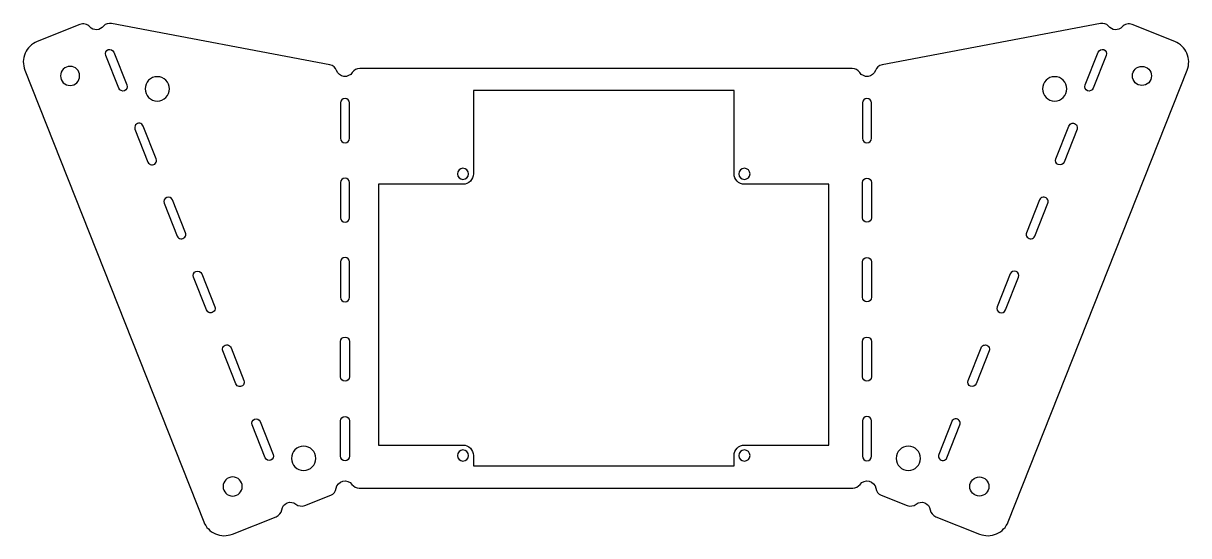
# Model space of a CAD drawing. Header units: millimetres. Extents: x -97 to 239, y -14 to 134.
import ezdxf

# ---------------------------------------------------------------- set-up
doc = ezdxf.new("R2010")
doc.units = ezdxf.units.MM

msp = doc.modelspace()

# ---------------------------------------------------------------- linework, layer by layer
at = {"layer": 'INTERIOR_PROFILES'}
for points in [[(-72.91, 124.42, -1), (-70.55, 125.35), (-66.81, 115.91, -1), (-69.17, 114.97)], [(212.67, 125.35, -1), (215.03, 124.42), (211.29, 114.97, -1), (208.93, 115.91)], [(110.9, 12.35), (135.17, 12.35), (135.17, 87.35), (110.9, 87.35, -0.414214), (107.9, 90.35), (107.9, 114.3), (32.9, 114.3), (32.9, 90.35, -0.414214), (29.9, 87.35), (5.63, 87.35), (5.63, 12.35), (29.9, 12.35, -0.414214), (32.9, 9.35), (32.9, 6.35), (107.9, 6.35), (107.9, 9.35, -0.414214)], [(-5.31, 110.73), (-5.31, 100.57, 1), (-2.77, 100.57), (-2.77, 110.73, 1)], [(144.89, 110.73), (144.89, 100.57, 1), (147.43, 100.57), (147.43, 110.73, 1)], [(-58.39, 94.65), (-62.13, 104.1, 1), (-64.49, 103.16), (-60.75, 93.72, 1)], [(202.87, 93.72, -1), (200.5, 94.65), (204.25, 104.1, -1), (206.61, 103.16)], [(-5.31, 87.87), (-5.31, 77.71, 1), (-2.77, 77.71), (-2.77, 87.87, 1)], [(144.89, 87.87, -1), (147.43, 87.87), (147.43, 77.71, -1), (144.89, 77.71)], [(-56.07, 81.91), (-52.33, 72.47, 1), (-49.97, 73.4), (-53.71, 82.85, 1)], [(194.44, 72.47), (198.19, 81.91, 1), (195.82, 82.85), (192.08, 73.4, 1)], [(-5.31, 65.01), (-5.31, 54.85, 1), (-2.77, 54.85), (-2.77, 65.01, 1)], [(147.43, 54.85, -1), (144.89, 54.85), (144.89, 65.01, -1), (147.43, 65.01)], [(-47.65, 60.66, -1), (-45.29, 61.6), (-41.54, 52.15, -1), (-43.91, 51.21)], [(186.02, 51.21), (189.76, 60.66, 1), (187.4, 61.6), (183.66, 52.15, 1)], [(-39.23, 39.41, -1), (-36.86, 40.34), (-33.12, 30.9, -1), (-35.48, 29.96)], [(-5.31, 42.15, -1), (-2.77, 42.15), (-2.77, 31.99, -1), (-5.31, 31.99)], [(144.89, 42.15, -1), (147.43, 42.15), (147.43, 31.99, -1), (144.89, 31.99)], [(178.98, 40.34, -1), (181.34, 39.41), (177.6, 29.96, -1), (175.24, 30.9)], [(-2.77, 9.13, -1), (-5.31, 9.13), (-5.31, 19.29, -1), (-2.77, 19.29)], [(147.43, 9.13), (147.43, 19.29, 1), (144.89, 19.29), (144.89, 9.13, 1)], [(-24.7, 9.65, -1), (-27.06, 8.71), (-30.8, 18.16, -1), (-28.44, 19.09)], [(169.18, 8.71), (172.92, 18.16, 1), (170.56, 19.09), (166.82, 9.65, 1)]]:
    msp.add_lwpolyline(points, format="xyb", close=True, dxfattribs=at)
at = {"layer": 'INTERIOR_PROFILES', "extrusion": (0, 0, -1)}
for centre, radius in [((83.17, 118.51), 2.75), ((58.08, 114.79), 3.5), ((-200.19, 114.79), 3.5), ((-29.9, 90.35), 1.6), ((-110.9, 90.35), 1.6), ((15.97, 8.53), 3.5), ((-29.9, 9.35), 1.6), ((-110.9, 9.35), 1.6), ((-158.08, 8.53), 3.5), ((36.38, 0.44), 2.75)]:
    msp.add_circle(centre, radius, dxfattribs=at)
at = {"layer": 'INTERIOR_PROFILES'}
for centre in [(225.29, 118.51), (178.5, 0.44)]:
    msp.add_circle(centre, 2.75, dxfattribs=at)
at = {"layer": 'OUTER_PROFILES'}
msp.add_lwpolyline([(160.29, -4.64, -0.57735), (164.38, -6.26, 0.267949), (165.95, -8.25), (178.59, -13.26, 0.414214), (186.83, -9.69), (238.3, 120.18, 0.414214), (234.74, 128.42), (222.44, 133.3, 0.313571), (219.61, 132.63, -0.479756), (215.66, 132.86, 0.253052), (213.36, 133.59), (150.51, 121.67, 0.266134), (148.59, 120.03, -0.620586), (144.07, 119.5, 0.253685), (141.94, 120.65), (0.17, 120.65, 0.253685), (-1.95, 119.5, -0.620586), (-6.47, 120.03, 0.266134), (-8.39, 121.67), (-71.24, 133.59, 0.253052), (-73.54, 132.86, -0.479756), (-77.5, 132.63, 0.313571), (-80.32, 133.3), (-92.62, 128.42, 0.414214), (-96.18, 120.18), (-44.72, -9.69, 0.414214), (-36.47, -13.26), (-23.84, -8.25, 0.267949), (-22.26, -6.26, -0.57735), (-18.17, -4.64, 0.267949), (-15.66, -5.01), (-8.16, -2.04, 0.264355), (-6.59, -0.08, -0.663949), (-2.04, 1.03, 0.237678), (0, 0), (142.12, 0, 0.237678), (144.16, 1.03, -0.663949), (148.71, -0.08, 0.264355), (150.28, -2.04), (157.77, -5.01, 0.267949)], format="xyb", close=True, dxfattribs=at)

doc.saveas('drawing.dxf')
